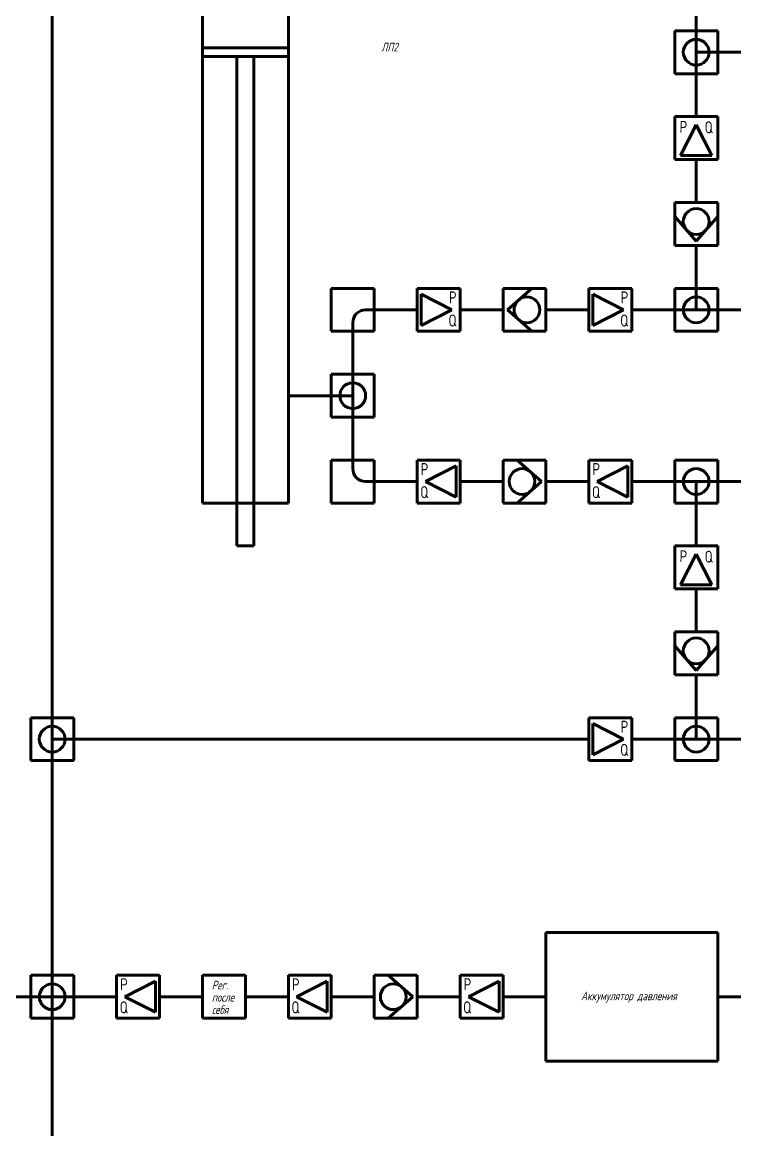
# Model space of a CAD drawing. Header units: millimetres. Extents: x -12 to 1598, y -962 to 962.
# Drawn here: x 582 to 998, y -77 to 568 of the extents above; entities that cross this region are included whole.
import ezdxf

# ---------------------------------------------------------------- set-up
doc = ezdxf.new("R2010")
doc.units = ezdxf.units.MM
doc.linetypes.add('K5LT_BASIC', pattern=[0])
doc.styles.add('KTEXTSTYLE', font='GOST_AU.SHX', dxfattribs={"width": 0.96, "height": 5})

# ---------------------------------------------------------------- blocks, each defined once
blk = doc.blocks.new('U61')
at = {"color": 150, "linetype": 'K5LT_BASIC', "lineweight": 60, "true_color": 0x0080ff}
for p, q in [((887.5, 37.5), (987.5, 37.5)), ((887.5, -37.5), (887.5, 37.5)), ((987.5, 37.5), (987.5, -37.5)), ((987.5, -37.5), (887.5, -37.5))]:
    blk.add_line(p, q, dxfattribs=at)
blk = doc.blocks.new('U60')
at = {"color": 150, "linetype": 'K5LT_BASIC', "lineweight": 60, "true_color": 0x0080ff}
for p, q in [((887.5, 0), (877.5, 0)), ((987.5, 0), (997.5, 0))]:
    blk.add_line(p, q, dxfattribs=at)
blk.add_blockref('U61', (0, 0))
at = {"color": 7, "insert": (907.95, 2.97), "char_height": 5, "attachment_point": 1, "style": 'KTEXTSTYLE'}
blk.add_mtext('\\H3.5;\\W0.965;\\Q15;\\Q15;\\H5.00;Аккумулятор давления', dxfattribs=at)
blk = doc.blocks.new('U83')
at = {"color": 150, "linetype": 'K5LT_BASIC', "lineweight": 60, "true_color": 0x0080ff}
for p, q in [((762.5, 337.5), (762.5, 362.5)), ((762.5, 362.5), (787.5, 362.5)), ((787.5, 362.5), (787.5, 337.5)), ((787.5, 337.5), (762.5, 337.5))]:
    blk.add_line(p, q, dxfattribs=at)
blk = doc.blocks.new('U82')
at = {"color": 150, "linetype": 'K5LT_BASIC', "lineweight": 60, "true_color": 0x0080ff}
for p, q in [((775, 362.5), (775, 372.5)), ((775, 362.5), (775, 337.5)), ((752.5, 350), (762.5, 350)), ((775, 350), (762.5, 350)), ((775, 337.5), (775, 327.5))]:
    blk.add_line(p, q, dxfattribs=at)
blk.add_circle((775, 350), 7.5, dxfattribs=at)
blk.add_blockref('U83', (0, 0))
blk = doc.blocks.new('U85')
at = {"color": 150, "linetype": 'K5LT_BASIC', "lineweight": 60, "true_color": 0x0080ff}
for p, q in [((762.5, 412.5), (787.5, 412.5)), ((762.5, 387.5), (762.5, 412.5)), ((787.5, 412.5), (787.5, 387.5)), ((787.5, 387.5), (762.5, 387.5))]:
    blk.add_line(p, q, dxfattribs=at)
blk = doc.blocks.new('U84')
at = {"color": 150, "linetype": 'K5LT_BASIC', "lineweight": 60, "true_color": 0x0080ff}
for p, q in [((782.5, 400), (787.5, 400)), ((787.5, 400), (797.5, 400)), ((775, 392.5), (775, 387.5)), ((775, 377.5), (775, 387.5))]:
    blk.add_line(p, q, dxfattribs=at)
blk.add_arc((782.5, 392.5), 7.5, 90, 180, dxfattribs=at)
blk.add_blockref('U85', (0, 0))
blk = doc.blocks.new('U95')
at = {"color": 150, "linetype": 'K5LT_BASIC', "lineweight": 60, "true_color": 0x0080ff}
for p, q in [((687.5, 812.5), (737.5, 812.5)), ((687.5, 287.5), (687.5, 812.5)), ((737.5, 812.5), (737.5, 287.5)), ((737.5, 287.5), (687.5, 287.5))]:
    blk.add_line(p, q, dxfattribs=at)
blk = doc.blocks.new('U96')
at = {"color": 150, "linetype": 'K5LT_BASIC', "lineweight": 60, "true_color": 0x0080ff}
for p, q in [((737.5, 552.45), (687.5, 552.45)), ((687.5, 552.45), (687.5, 547.55)), ((737.5, 547.55), (737.5, 552.45)), ((687.5, 547.55), (737.5, 547.55))]:
    blk.add_line(p, q, dxfattribs=at)
blk = doc.blocks.new('U97')
at = {"color": 150, "linetype": 'K5LT_BASIC', "lineweight": 60, "true_color": 0x0080ff}
for p, q in [((707.5, 547.55), (717.5, 547.55)), ((707.5, 262.5), (707.5, 547.55)), ((717.5, 547.55), (717.5, 262.5)), ((717.5, 262.5), (707.5, 262.5))]:
    blk.add_line(p, q, dxfattribs=at)
blk = doc.blocks.new('U94')
at = {"color": 150, "linetype": 'K5LT_BASIC', "lineweight": 60, "true_color": 0x0080ff}
for p, q in [((737.5, 750), (747.5, 750)), ((737.5, 350), (747.5, 350))]:
    blk.add_line(p, q, dxfattribs=at)
for name in ['U95', 'U96', 'U97']:
    blk.add_blockref(name, (0, 0))
blk = doc.blocks.new('U99')
at = {"color": 150, "linetype": 'K5LT_BASIC', "lineweight": 60, "true_color": 0x0080ff}
for p, q in [((862.5, 412.5), (887.5, 412.5)), ((862.5, 387.5), (862.5, 412.5)), ((887.5, 412.5), (887.5, 387.5)), ((887.5, 387.5), (862.5, 387.5))]:
    blk.add_line(p, q, dxfattribs=at)
blk = doc.blocks.new('U98')
at = {"color": 150, "linetype": 'K5LT_BASIC', "lineweight": 60, "true_color": 0x0080ff}
for p, q in [((865.03, 400), (879.3, 412.5)), ((862.5, 400), (852.5, 400)), ((865.03, 400), (879.3, 387.5)), ((887.5, 400), (897.5, 400))]:
    blk.add_line(p, q, dxfattribs=at)
blk.add_circle((876.42, 400), 7.5, dxfattribs=at)
blk.add_blockref('U99', (0, 0))
blk = doc.blocks.new('U101')
at = {"color": 150, "linetype": 'K5LT_BASIC', "lineweight": 60, "true_color": 0x0080ff}
for p, q in [((837.5, 412.5), (812.5, 412.5)), ((812.5, 412.5), (812.5, 387.5)), ((837.5, 387.5), (837.5, 412.5)), ((812.5, 387.5), (837.5, 387.5))]:
    blk.add_line(p, q, dxfattribs=at)
blk = doc.blocks.new('U100')
at = {"color": 150, "linetype": 'K5LT_BASIC', "lineweight": 60, "true_color": 0x0080ff}
for p, q in [((832.66, 400), (814.83, 409.07)), ((814.83, 400), (814.83, 409.07)), ((812.5, 400), (802.5, 400)), ((832.66, 400), (814.83, 390.93)), ((814.83, 400), (814.83, 390.93)), ((837.5, 400), (847.5, 400))]:
    blk.add_line(p, q, dxfattribs=at)
blk.add_blockref('U101', (0, 0))
at = {"color": 7, "char_height": 7, "attachment_point": 1, "style": 'KTEXTSTYLE'}
for s, insert in [('\\H3.5;\\W0.965;\\Q15;\\Q0;\\H7.00;{\\c16711680;P}', (830.99, 410.74)), ('\\H3.5;\\W0.965;\\Q15;\\Q0;\\H7.00;{\\c16711680;Q}', (830.72, 397.25))]:
    blk.add_mtext(s, dxfattribs=dict(at, insert=insert))
blk = doc.blocks.new('U129')
at = {"color": 150, "linetype": 'K5LT_BASIC', "lineweight": 60, "true_color": 0x0080ff}
for p, q in [((962.5, 387.5), (962.5, 412.5)), ((962.5, 412.5), (987.5, 412.5)), ((987.5, 412.5), (987.5, 387.5)), ((987.5, 387.5), (962.5, 387.5))]:
    blk.add_line(p, q, dxfattribs=at)
blk = doc.blocks.new('U128')
at = {"color": 150, "linetype": 'K5LT_BASIC', "lineweight": 60, "true_color": 0x0080ff}
for p, q in [((975, 422.5), (975, 412.5)), ((975, 400), (975, 412.5)), ((962.5, 400), (952.5, 400)), ((987.5, 400), (962.5, 400)), ((987.5, 400), (997.5, 400))]:
    blk.add_line(p, q, dxfattribs=at)
blk.add_circle((975, 400), 7.5, dxfattribs=at)
blk.add_blockref('U129', (0, 0))
blk = doc.blocks.new('U135')
at = {"color": 150, "linetype": 'K5LT_BASIC', "lineweight": 60, "true_color": 0x0080ff}
for p, q in [((962.5, 562.5), (962.5, 537.5)), ((987.5, 562.5), (962.5, 562.5)), ((987.5, 537.5), (987.5, 562.5)), ((962.5, 537.5), (987.5, 537.5))]:
    blk.add_line(p, q, dxfattribs=at)
blk = doc.blocks.new('U134')
at = {"color": 150, "linetype": 'K5LT_BASIC', "lineweight": 60, "true_color": 0x0080ff}
for p, q in [((975, 562.5), (975, 572.5)), ((975, 562.5), (975, 537.5)), ((975, 550), (987.5, 550)), ((997.5, 550), (987.5, 550)), ((975, 537.5), (975, 527.5))]:
    blk.add_line(p, q, dxfattribs=at)
blk.add_circle((975, 550), 7.5, dxfattribs=at)
blk.add_blockref('U135', (0, 0))
blk = doc.blocks.new('U137')
at = {"color": 150, "linetype": 'K5LT_BASIC', "lineweight": 60, "true_color": 0x0080ff}
for p, q in [((987.5, 462.5), (962.5, 462.5)), ((962.5, 462.5), (962.5, 437.5)), ((987.5, 437.5), (987.5, 462.5)), ((962.5, 437.5), (987.5, 437.5))]:
    blk.add_line(p, q, dxfattribs=at)
blk = doc.blocks.new('U136')
at = {"color": 150, "linetype": 'K5LT_BASIC', "lineweight": 60, "true_color": 0x0080ff}
for p, q in [((975, 462.5), (975, 472.5)), ((975, 440.03), (962.5, 454.3)), ((975, 440.03), (987.5, 454.3)), ((975, 437.5), (975, 427.5))]:
    blk.add_line(p, q, dxfattribs=at)
blk.add_circle((975, 451.42), 7.5, dxfattribs=at)
blk.add_blockref('U137', (0, 0))
blk = doc.blocks.new('U139')
at = {"color": 150, "linetype": 'K5LT_BASIC', "lineweight": 60, "true_color": 0x0080ff}
for p, q in [((962.5, 487.5), (962.5, 512.5)), ((962.5, 512.5), (987.5, 512.5)), ((987.5, 512.5), (987.5, 487.5)), ((987.5, 487.5), (962.5, 487.5))]:
    blk.add_line(p, q, dxfattribs=at)
blk = doc.blocks.new('U138')
at = {"color": 150, "linetype": 'K5LT_BASIC', "lineweight": 60, "true_color": 0x0080ff}
for p, q in [((975, 512.5), (975, 522.5)), ((975, 507.66), (965.93, 489.83)), ((975, 507.66), (984.07, 489.83)), ((975, 489.83), (965.93, 489.83)), ((975, 489.83), (984.07, 489.83)), ((975, 487.5), (975, 477.5))]:
    blk.add_line(p, q, dxfattribs=at)
blk.add_blockref('U139', (0, 0))
at = {"color": 7, "char_height": 7, "attachment_point": 1, "style": 'KTEXTSTYLE'}
for s, insert, rotation in [('\\H3.5;\\W0.965;\\Q15;\\Q0;\\H7.00;{\\c16711680;P}', (965.32, 510.01), 359.48228), ('\\H3.5;\\W0.965;\\Q15;\\Q0;\\H7.00;{\\c16711680;Q}', (979.81, 509.72), 1.30952)]:
    blk.add_mtext(s, dxfattribs=dict(at, insert=insert, rotation=rotation))
blk = doc.blocks.new('U143')
at = {"color": 150, "linetype": 'K5LT_BASIC', "lineweight": 60, "true_color": 0x0080ff}
for p, q in [((937.5, 412.5), (912.5, 412.5)), ((912.5, 412.5), (912.5, 387.5)), ((937.5, 387.5), (937.5, 412.5)), ((912.5, 387.5), (937.5, 387.5))]:
    blk.add_line(p, q, dxfattribs=at)
blk = doc.blocks.new('U142')
at = {"color": 150, "linetype": 'K5LT_BASIC', "lineweight": 60, "true_color": 0x0080ff}
for p, q in [((932.66, 400), (914.83, 409.07)), ((914.83, 400), (914.83, 409.07)), ((912.5, 400), (902.5, 400)), ((932.66, 400), (914.83, 390.93)), ((914.83, 400), (914.83, 390.93)), ((937.5, 400), (947.5, 400))]:
    blk.add_line(p, q, dxfattribs=at)
blk.add_blockref('U143', (0, 0))
at = {"color": 7, "char_height": 7, "attachment_point": 1, "style": 'KTEXTSTYLE'}
for s, insert in [('\\H3.5;\\W0.965;\\Q15;\\Q0;\\H7.00;{\\c16711680;P}', (930.99, 410.74)), ('\\H3.5;\\W0.965;\\Q15;\\Q0;\\H7.00;{\\c16711680;Q}', (930.72, 397.25))]:
    blk.add_mtext(s, dxfattribs=dict(at, insert=insert))
blk = doc.blocks.new('U181')
at = {"color": 150, "linetype": 'K5LT_BASIC', "lineweight": 60, "true_color": 0x0080ff}
for p, q in [((887.5, 312.5), (862.5, 312.5)), ((862.5, 312.5), (862.5, 287.5)), ((887.5, 287.5), (887.5, 312.5)), ((862.5, 287.5), (887.5, 287.5))]:
    blk.add_line(p, q, dxfattribs=at)
blk = doc.blocks.new('U180')
at = {"color": 150, "linetype": 'K5LT_BASIC', "lineweight": 60, "true_color": 0x0080ff}
for p, q in [((884.97, 300), (870.7, 312.5)), ((862.5, 300), (852.5, 300)), ((884.97, 300), (870.7, 287.5)), ((887.5, 300), (897.5, 300))]:
    blk.add_line(p, q, dxfattribs=at)
blk.add_circle((873.58, 300), 7.5, dxfattribs=at)
blk.add_blockref('U181', (0, 0))
blk = doc.blocks.new('U183')
at = {"color": 150, "linetype": 'K5LT_BASIC', "lineweight": 60, "true_color": 0x0080ff}
for p, q in [((812.5, 312.5), (837.5, 312.5)), ((812.5, 287.5), (812.5, 312.5)), ((837.5, 312.5), (837.5, 287.5)), ((837.5, 287.5), (812.5, 287.5))]:
    blk.add_line(p, q, dxfattribs=at)
blk = doc.blocks.new('U182')
at = {"color": 150, "linetype": 'K5LT_BASIC', "lineweight": 60, "true_color": 0x0080ff}
for p, q in [((817.34, 300), (835.17, 309.07)), ((835.17, 300), (835.17, 309.07)), ((812.5, 300), (802.5, 300)), ((817.34, 300), (835.17, 290.93)), ((835.17, 300), (835.17, 290.93)), ((837.5, 300), (847.5, 300))]:
    blk.add_line(p, q, dxfattribs=at)
blk.add_blockref('U183', (0, 0))
at = {"color": 7, "char_height": 7, "attachment_point": 1, "style": 'KTEXTSTYLE'}
for s, insert in [('\\H3.5;\\W0.965;\\Q15;\\Q0;\\H7.00;{\\c16711680;P}', (814.57, 310.74)), ('\\H3.5;\\W0.965;\\Q15;\\Q0;\\H7.00;{\\c16711680;Q}', (814.28, 297.32))]:
    blk.add_mtext(s, dxfattribs=dict(at, insert=insert))
blk = doc.blocks.new('U193')
at = {"color": 150, "linetype": 'K5LT_BASIC', "lineweight": 60, "true_color": 0x0080ff}
for p, q in [((787.5, 312.5), (762.5, 312.5)), ((762.5, 312.5), (762.5, 287.5)), ((787.5, 287.5), (787.5, 312.5)), ((762.5, 287.5), (787.5, 287.5))]:
    blk.add_line(p, q, dxfattribs=at)
blk = doc.blocks.new('U192')
at = {"color": 150, "linetype": 'K5LT_BASIC', "lineweight": 60, "true_color": 0x0080ff}
for p, q in [((775, 322.5), (775, 312.5)), ((775, 307.5), (775, 312.5)), ((782.5, 300), (787.5, 300)), ((787.5, 300), (797.5, 300))]:
    blk.add_line(p, q, dxfattribs=at)
blk.add_arc((782.5, 307.5), 7.5, 180, 270, dxfattribs=at)
blk.add_blockref('U193', (0, 0))
blk = doc.blocks.new('U199')
at = {"color": 150, "linetype": 'K5LT_BASIC', "lineweight": 60, "true_color": 0x0080ff}
for p, q in [((987.5, 212.5), (962.5, 212.5)), ((962.5, 212.5), (962.5, 187.5)), ((987.5, 187.5), (987.5, 212.5)), ((962.5, 187.5), (987.5, 187.5))]:
    blk.add_line(p, q, dxfattribs=at)
blk = doc.blocks.new('U198')
at = {"color": 150, "linetype": 'K5LT_BASIC', "lineweight": 60, "true_color": 0x0080ff}
for p, q in [((975, 212.5), (975, 222.5)), ((975, 190.03), (962.5, 204.3)), ((975, 190.03), (987.5, 204.3)), ((975, 187.5), (975, 177.5))]:
    blk.add_line(p, q, dxfattribs=at)
blk.add_circle((975, 201.42), 7.5, dxfattribs=at)
blk.add_blockref('U199', (0, 0))
blk = doc.blocks.new('U205')
at = {"color": 150, "linetype": 'K5LT_BASIC', "lineweight": 60, "true_color": 0x0080ff}
for p, q in [((962.5, 137.5), (962.5, 162.5)), ((962.5, 162.5), (987.5, 162.5)), ((987.5, 162.5), (987.5, 137.5)), ((987.5, 137.5), (962.5, 137.5))]:
    blk.add_line(p, q, dxfattribs=at)
blk = doc.blocks.new('U204')
at = {"color": 150, "linetype": 'K5LT_BASIC', "lineweight": 60, "true_color": 0x0080ff}
for p, q in [((975, 172.5), (975, 162.5)), ((975, 150), (975, 162.5)), ((962.5, 150), (952.5, 150)), ((987.5, 150), (962.5, 150)), ((987.5, 150), (997.5, 150))]:
    blk.add_line(p, q, dxfattribs=at)
blk.add_circle((975, 150), 7.5, dxfattribs=at)
blk.add_blockref('U205', (0, 0))
blk = doc.blocks.new('U207')
at = {"color": 150, "linetype": 'K5LT_BASIC', "lineweight": 60, "true_color": 0x0080ff}
for p, q in [((962.5, 237.5), (962.5, 262.5)), ((962.5, 262.5), (987.5, 262.5)), ((987.5, 262.5), (987.5, 237.5)), ((987.5, 237.5), (962.5, 237.5))]:
    blk.add_line(p, q, dxfattribs=at)
blk = doc.blocks.new('U206')
at = {"color": 150, "linetype": 'K5LT_BASIC', "lineweight": 60, "true_color": 0x0080ff}
for p, q in [((975, 262.5), (975, 272.5)), ((975, 257.66), (965.93, 239.83)), ((975, 257.66), (984.07, 239.83)), ((975, 239.83), (965.93, 239.83)), ((975, 239.83), (984.07, 239.83)), ((975, 237.5), (975, 227.5))]:
    blk.add_line(p, q, dxfattribs=at)
blk.add_blockref('U207', (0, 0))
at = {"color": 7, "char_height": 7, "attachment_point": 1, "style": 'KTEXTSTYLE'}
for s, insert, rotation in [('\\H3.5;\\W0.965;\\Q15;\\Q0;\\H7.00;{\\c16711680;P}', (965.32, 260.01), 359.48228), ('\\H3.5;\\W0.965;\\Q15;\\Q0;\\H7.00;{\\c16711680;Q}', (979.81, 259.72), 1.30952)]:
    blk.add_mtext(s, dxfattribs=dict(at, insert=insert, rotation=rotation))
blk = doc.blocks.new('U211')
at = {"color": 150, "linetype": 'K5LT_BASIC', "lineweight": 60, "true_color": 0x0080ff}
for p, q in [((987.5, 312.5), (962.5, 312.5)), ((962.5, 312.5), (962.5, 287.5)), ((987.5, 287.5), (987.5, 312.5)), ((962.5, 287.5), (987.5, 287.5))]:
    blk.add_line(p, q, dxfattribs=at)
blk = doc.blocks.new('U210')
at = {"color": 150, "linetype": 'K5LT_BASIC', "lineweight": 60, "true_color": 0x0080ff}
for p, q in [((962.5, 300), (952.5, 300)), ((987.5, 300), (962.5, 300)), ((975, 300), (975, 287.5)), ((987.5, 300), (997.5, 300)), ((975, 277.5), (975, 287.5))]:
    blk.add_line(p, q, dxfattribs=at)
blk.add_circle((975, 300), 7.5, dxfattribs=at)
blk.add_blockref('U211', (0, 0))
blk = doc.blocks.new('U263')
at = {"color": 150, "linetype": 'K5LT_BASIC', "lineweight": 60, "true_color": 0x0080ff}
for p, q in [((912.5, 312.5), (937.5, 312.5)), ((912.5, 287.5), (912.5, 312.5)), ((937.5, 312.5), (937.5, 287.5)), ((937.5, 287.5), (912.5, 287.5))]:
    blk.add_line(p, q, dxfattribs=at)
blk = doc.blocks.new('U262')
at = {"color": 150, "linetype": 'K5LT_BASIC', "lineweight": 60, "true_color": 0x0080ff}
for p, q in [((917.34, 300), (935.17, 309.07)), ((935.17, 300), (935.17, 309.07)), ((912.5, 300), (902.5, 300)), ((917.34, 300), (935.17, 290.93)), ((935.17, 300), (935.17, 290.93)), ((937.5, 300), (947.5, 300))]:
    blk.add_line(p, q, dxfattribs=at)
blk.add_blockref('U263', (0, 0))
at = {"color": 7, "char_height": 7, "attachment_point": 1, "style": 'KTEXTSTYLE'}
for s, insert in [('\\H3.5;\\W0.965;\\Q15;\\Q0;\\H7.00;{\\c16711680;P}', (914.57, 310.74)), ('\\H3.5;\\W0.965;\\Q15;\\Q0;\\H7.00;{\\c16711680;Q}', (914.28, 297.32))]:
    blk.add_mtext(s, dxfattribs=dict(at, insert=insert))
blk = doc.blocks.new('U269')
at = {"color": 150, "linetype": 'K5LT_BASIC', "lineweight": 60, "true_color": 0x0080ff}
for p, q in [((587.5, 162.5), (587.5, 137.5)), ((612.5, 162.5), (587.5, 162.5)), ((612.5, 137.5), (612.5, 162.5)), ((587.5, 137.5), (612.5, 137.5))]:
    blk.add_line(p, q, dxfattribs=at)
blk = doc.blocks.new('U268')
at = {"color": 150, "linetype": 'K5LT_BASIC', "lineweight": 60, "true_color": 0x0080ff}
for p, q in [((600, 162.5), (600, 172.5)), ((600, 162.5), (600, 137.5)), ((600, 150), (612.5, 150)), ((622.5, 150), (612.5, 150)), ((600, 137.5), (600, 127.5))]:
    blk.add_line(p, q, dxfattribs=at)
blk.add_circle((600, 150), 7.5, dxfattribs=at)
blk.add_blockref('U269', (0, 0))
blk = doc.blocks.new('U283')
at = {"color": 150, "linetype": 'K5LT_BASIC', "lineweight": 60, "true_color": 0x0080ff}
for p, q in [((687.5, 12.5), (712.5, 12.5)), ((687.5, -12.5), (687.5, 12.5)), ((712.5, 12.5), (712.5, -12.5)), ((712.5, -12.5), (687.5, -12.5))]:
    blk.add_line(p, q, dxfattribs=at)
blk = doc.blocks.new('T1')
at = {"color": 7, "char_height": 5, "attachment_point": 1, "style": 'KTEXTSTYLE'}
for s, insert in [('\\H3.5;\\W0.965;\\Q15;\\Q15;\\H5.00;Рег.', (692.95, 9.29)), ('\\H3.5;\\W0.965;\\Q15;\\Q15;\\H5.00;после', (692.95, 2.15)), ('\\H3.5;\\W0.965;\\Q15;\\Q15;\\H5.00;себя', (692.95, -4.98))]:
    blk.add_mtext(s, dxfattribs=dict(at, insert=insert))
blk = doc.blocks.new('U282')
at = {"color": 150, "linetype": 'K5LT_BASIC', "lineweight": 60, "true_color": 0x0080ff}
for p, q in [((687.5, 0), (677.5, 0)), ((712.5, 0), (722.5, 0))]:
    blk.add_line(p, q, dxfattribs=at)
for name in ['U283', 'T1']:
    blk.add_blockref(name, (0, 0))
blk = doc.blocks.new('U285')
at = {"color": 150, "linetype": 'K5LT_BASIC', "lineweight": 60, "true_color": 0x0080ff}
for p, q in [((812.5, 12.5), (787.5, 12.5)), ((787.5, 12.5), (787.5, -12.5)), ((812.5, -12.5), (812.5, 12.5)), ((787.5, -12.5), (812.5, -12.5))]:
    blk.add_line(p, q, dxfattribs=at)
blk = doc.blocks.new('U284')
at = {"color": 150, "linetype": 'K5LT_BASIC', "lineweight": 60, "true_color": 0x0080ff}
for p, q in [((809.97, 0), (795.7, 12.5)), ((787.5, 0), (777.5, 0)), ((809.97, 0), (795.7, -12.5)), ((812.5, 0), (822.5, 0))]:
    blk.add_line(p, q, dxfattribs=at)
blk.add_circle((798.58, 0), 7.5, dxfattribs=at)
blk.add_blockref('U285', (0, 0))
blk = doc.blocks.new('U287')
at = {"color": 150, "linetype": 'K5LT_BASIC', "lineweight": 60, "true_color": 0x0080ff}
for p, q in [((737.5, 12.5), (762.5, 12.5)), ((737.5, -12.5), (737.5, 12.5)), ((762.5, 12.5), (762.5, -12.5)), ((762.5, -12.5), (737.5, -12.5))]:
    blk.add_line(p, q, dxfattribs=at)
blk = doc.blocks.new('U286')
at = {"color": 150, "linetype": 'K5LT_BASIC', "lineweight": 60, "true_color": 0x0080ff}
for p, q in [((742.34, 0), (760.17, 9.07)), ((760.17, 0), (760.17, 9.07)), ((737.5, 0), (727.5, 0)), ((742.34, 0), (760.17, -9.07)), ((760.17, 0), (760.17, -9.07)), ((762.5, 0), (772.5, 0))]:
    blk.add_line(p, q, dxfattribs=at)
blk.add_blockref('U287', (0, 0))
at = {"color": 7, "char_height": 7, "attachment_point": 1, "style": 'KTEXTSTYLE'}
for s, insert in [('\\H3.5;\\W0.965;\\Q15;\\Q0;\\H7.00;{\\c16711680;P}', (739.57, 10.74)), ('\\H3.5;\\W0.965;\\Q15;\\Q0;\\H7.00;{\\c16711680;Q}', (739.28, -2.68))]:
    blk.add_mtext(s, dxfattribs=dict(at, insert=insert))
blk = doc.blocks.new('U289')
at = {"color": 150, "linetype": 'K5LT_BASIC', "lineweight": 60, "true_color": 0x0080ff}
for p, q in [((937.5, 162.5), (912.5, 162.5)), ((912.5, 162.5), (912.5, 137.5)), ((937.5, 137.5), (937.5, 162.5)), ((912.5, 137.5), (937.5, 137.5))]:
    blk.add_line(p, q, dxfattribs=at)
blk = doc.blocks.new('U288')
at = {"color": 150, "linetype": 'K5LT_BASIC', "lineweight": 60, "true_color": 0x0080ff}
for p, q in [((932.66, 150), (914.83, 159.07)), ((914.83, 150), (914.83, 159.07)), ((912.5, 150), (902.5, 150)), ((932.66, 150), (914.83, 140.93)), ((914.83, 150), (914.83, 140.93)), ((937.5, 150), (947.5, 150))]:
    blk.add_line(p, q, dxfattribs=at)
blk.add_blockref('U289', (0, 0))
at = {"color": 7, "char_height": 7, "attachment_point": 1, "style": 'KTEXTSTYLE'}
for s, insert in [('\\H3.5;\\W0.965;\\Q15;\\Q0;\\H7.00;{\\c16711680;P}', (930.99, 160.74)), ('\\H3.5;\\W0.965;\\Q15;\\Q0;\\H7.00;{\\c16711680;Q}', (930.72, 147.25))]:
    blk.add_mtext(s, dxfattribs=dict(at, insert=insert))
blk = doc.blocks.new('U293')
at = {"color": 150, "linetype": 'K5LT_BASIC', "lineweight": 60, "true_color": 0x0080ff}
for p, q in [((637.5, 12.5), (662.5, 12.5)), ((637.5, -12.5), (637.5, 12.5)), ((662.5, 12.5), (662.5, -12.5)), ((662.5, -12.5), (637.5, -12.5))]:
    blk.add_line(p, q, dxfattribs=at)
blk = doc.blocks.new('U292')
at = {"color": 150, "linetype": 'K5LT_BASIC', "lineweight": 60, "true_color": 0x0080ff}
for p, q in [((642.34, 0), (660.17, 9.07)), ((660.17, 0), (660.17, 9.07)), ((637.5, 0), (627.5, 0)), ((642.34, 0), (660.17, -9.07)), ((660.17, 0), (660.17, -9.07)), ((662.5, 0), (672.5, 0))]:
    blk.add_line(p, q, dxfattribs=at)
blk.add_blockref('U293', (0, 0))
at = {"color": 7, "char_height": 7, "attachment_point": 1, "style": 'KTEXTSTYLE'}
for s, insert in [('\\H3.5;\\W0.965;\\Q15;\\Q0;\\H7.00;{\\c16711680;P}', (639.57, 10.74)), ('\\H3.5;\\W0.965;\\Q15;\\Q0;\\H7.00;{\\c16711680;Q}', (639.28, -2.68))]:
    blk.add_mtext(s, dxfattribs=dict(at, insert=insert))
blk = doc.blocks.new('U297')
at = {"color": 150, "linetype": 'K5LT_BASIC', "lineweight": 60, "true_color": 0x0080ff}
for p, q in [((837.5, 12.5), (862.5, 12.5)), ((837.5, -12.5), (837.5, 12.5)), ((862.5, 12.5), (862.5, -12.5)), ((862.5, -12.5), (837.5, -12.5))]:
    blk.add_line(p, q, dxfattribs=at)
blk = doc.blocks.new('U296')
at = {"color": 150, "linetype": 'K5LT_BASIC', "lineweight": 60, "true_color": 0x0080ff}
for p, q in [((842.34, 0), (860.17, 9.07)), ((860.17, 0), (860.17, 9.07)), ((837.5, 0), (827.5, 0)), ((842.34, 0), (860.17, -9.07)), ((860.17, 0), (860.17, -9.07)), ((862.5, 0), (872.5, 0))]:
    blk.add_line(p, q, dxfattribs=at)
blk.add_blockref('U297', (0, 0))
at = {"color": 7, "char_height": 7, "attachment_point": 1, "style": 'KTEXTSTYLE'}
for s, insert in [('\\H3.5;\\W0.965;\\Q15;\\Q0;\\H7.00;{\\c16711680;P}', (839.57, 10.74)), ('\\H3.5;\\W0.965;\\Q15;\\Q0;\\H7.00;{\\c16711680;Q}', (839.28, -2.68))]:
    blk.add_mtext(s, dxfattribs=dict(at, insert=insert))
blk = doc.blocks.new('U303')
at = {"color": 150, "linetype": 'K5LT_BASIC', "lineweight": 60, "true_color": 0x0080ff}
for p, q in [((587.5, 12.5), (612.5, 12.5)), ((587.5, -12.5), (587.5, 12.5)), ((612.5, 12.5), (612.5, -12.5)), ((612.5, -12.5), (587.5, -12.5))]:
    blk.add_line(p, q, dxfattribs=at)
blk = doc.blocks.new('U302')
at = {"color": 150, "linetype": 'K5LT_BASIC', "lineweight": 60, "true_color": 0x0080ff}
for p, q in [((600, 22.5), (600, 12.5)), ((600, 0), (600, 12.5)), ((587.5, 0), (577.5, 0)), ((587.5, 0), (612.5, 0)), ((600, 0), (600, -12.5)), ((612.5, 0), (622.5, 0)), ((600, -22.5), (600, -12.5))]:
    blk.add_line(p, q, dxfattribs=at)
blk.add_circle((600, 0), 7.5, dxfattribs=at)
blk.add_blockref('U303', (0, 0))

msp = doc.modelspace()

# ---------------------------------------------------------------- linework, layer by layer
at = {"color": 150, "linetype": 'K5LT_BASIC', "lineweight": 60, "true_color": 0x0080ff}
for p, q in [((600, 927.5), (600, 172.5)), ((997.5, 550), (1197.5, 550)), ((975, 522.5), (975, 530.13)), ((975, 472.5), (975, 477.5)), ((975, 422.5), (975, 427.5)), ((797.5, 400), (802.5, 400)), ((847.5, 400), (852.5, 400)), ((902.5, 400), (897.5, 400)), ((947.5, 400), (952.5, 400)), ((1002.5, 400), (997.5, 400)), ((775, 372.5), (775, 377.5)), ((747.5, 350), (752.5, 350)), ((775, 322.5), (775, 327.5)), ((797.5, 300), (802.5, 300)), ((847.5, 300), (852.5, 300)), ((897.5, 300), (902.5, 300)), ((947.5, 300), (952.5, 300)), ((1002.5, 300), (997.5, 300)), ((975, 277.5), (975, 272.5)), ((975, 222.5), (975, 227.5)), ((975, 172.5), (975, 177.5)), ((622.5, 150), (902.5, 150)), ((947.5, 150), (952.5, 150)), ((997.5, 150), (1202.5, 150)), ((600, 127.5), (600, 22.5)), ((622.5, 0), (627.5, 0)), ((672.5, 0), (677.5, 0)), ((722.5, 0), (727.5, 0)), ((772.5, 0), (777.5, 0)), ((822.5, 0), (827.5, 0)), ((872.5, 0), (877.5, 0)), ((997.5, 0), (1002.5, 0)), ((600, -127.5), (600, -22.5))]:
    msp.add_line(p, q, dxfattribs=at)

# ---------------------------------------------------------------- block references
for name in ['U94', 'U134', 'U138', 'U136', 'U128', 'U84', 'U100', 'U98', 'U142', 'U82', 'U192', 'U182', 'U180', 'U262', 'U210', 'U206', 'U198', 'U268', 'U204', 'U288', 'U60', 'U302', 'U292', 'U282', 'U286', 'U284', 'U296']:
    msp.add_blockref(name, (0, 0))

# ---------------------------------------------------------------- texts
at = {"color": 7, "insert": (791.63, 555.47), "char_height": 5, "attachment_point": 1, "style": 'KTEXTSTYLE'}
msp.add_mtext('\\H3.5;\\W0.965;\\Q15;\\Q15;\\H5.00;ЛП2', dxfattribs=at)

doc.saveas('drawing.dxf')
